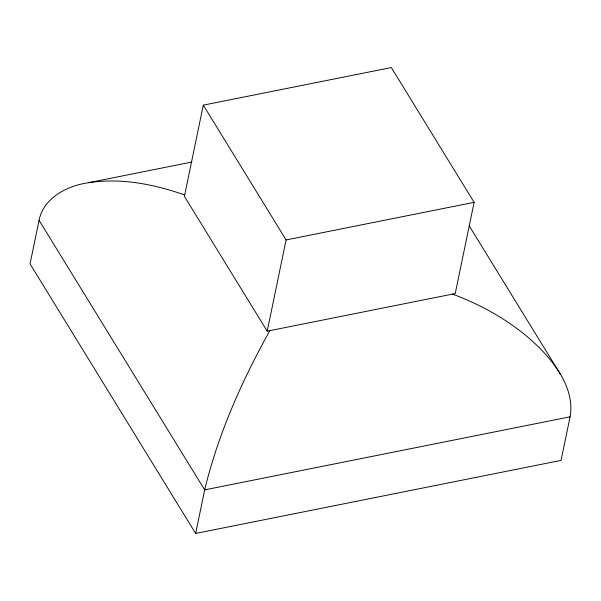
<?xml version="1.0" encoding="UTF-8"?>
<svg xmlns="http://www.w3.org/2000/svg" width="601" height="601" viewBox="0 0 601 601"><rect width="100%" height="100%" fill="white"/><g stroke="black" fill="none" stroke-linecap="round" stroke-linejoin="round"><path stroke-width="0.9" d="M184.379 194.867C153.593 184.071 120.245 177.565 87.678 182.839C66.884 185.994 43.535 197.857 39.073 220.304L30.05 263.869L195.656 533.448L561.056 460.381L570.079 416.816C574.594 391.401 558.457 367.842 541.854 350.27C517.07 324.825 485.668 306.518 452.568 294.099M203.296 105.145L184.402 196.377L267.205 331.166L455.227 293.566L474.121 202.342L391.319 67.552L203.296 105.145L286.099 239.934L267.205 331.166M195.656 533.448L204.678 489.883C218.178 433.945 241.91 380.771 269.864 330.633M88.88 182.636L191.862 162.045M286.099 239.934L474.121 202.342M570.079 416.816L204.678 489.883L39.073 220.304M469.328 226.014L560.575 374.551"/></g></svg>
